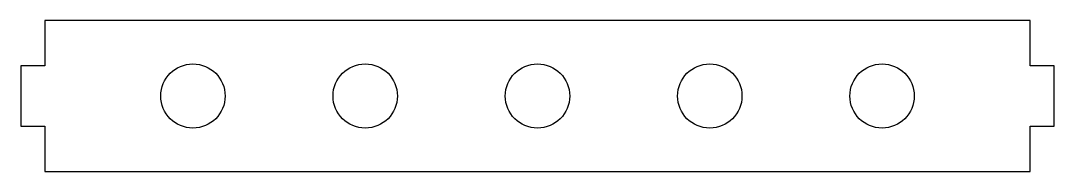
# Model space of a CAD drawing. Header units: inches. Extents: x 0 to 24, y -1.8 to 1.8.
import ezdxf

# ---------------------------------------------------------------- set-up
doc = ezdxf.new("R2010")
doc.units = ezdxf.units.IN
doc.layers.get('0').update_dxf_attribs({"linetype": 'CONTINUOUS'})

msp = doc.modelspace()

# ---------------------------------------------------------------- linework, layer by layer
msp.add_lwpolyline([(23.437, 1.757), (0.562, 1.757), (0.562, 0.699), (0, 0.699), (0, -0.699), (0.562, -0.699), (0.562, -1.757), (23.437, -1.757), (23.437, -0.699), (24, -0.699), (24, 0.699), (23.437, 0.699)], close=True)
for centre in [(4, 0), (8, 0), (12, 0), (16, 0), (20, 0)]:
    msp.add_circle(centre, 0.748)

doc.saveas('drawing.dxf')
